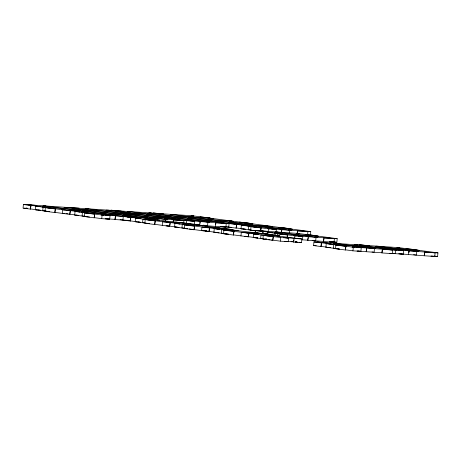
<?xml version="1.0" encoding="UTF-8"?>
<svg xmlns="http://www.w3.org/2000/svg" width="461" height="461" viewBox="0 0 461 461"><rect width="100%" height="100%" fill="white"/><g stroke="black" fill="none" stroke-linecap="round" stroke-linejoin="round"><path stroke-width="0.69" d="M310.397 235.243L310.754 231.629L192.704 215.817L23.402 204.505L23.05 208.118L30.426 209.104L30.968 205.341L40.804 206.661L35.699 206.153L35.347 209.761L46.077 211.201M30.426 209.104L30.968 205.341M54.836 212.55L55.378 208.787L54.836 212.55L44.999 211.236L45.351 207.623L50.456 208.13M55.02 212.4L69.778 214.377L70.32 210.614L80.156 211.927L75.051 211.426L74.699 215.033L87.44 216.739M69.778 214.377L70.32 210.614M94.188 217.823L94.724 214.06L94.188 217.823L84.346 216.503L84.703 212.896L89.809 213.403M126.879 220.335L114.973 219.54L115.515 215.777L104.935 215.074L110.041 215.575L109.683 219.188L101.748 218.658L102.106 215.045L75.051 211.426M114.973 219.54L115.457 216.382M122.914 220.07L123.266 216.463M120.102 219.695L130.29 221.061L130.832 217.298L140.668 218.618L135.563 218.111L135.211 221.718L149.295 223.608M130.29 221.061L130.832 217.298M154.7 224.507L155.236 220.744L154.7 224.507L144.858 223.187L145.215 219.58L150.321 220.087M157.535 219.96L157.841 218.606L157.662 220.41M162.26 225.343L162.618 221.735L188.733 223.476M165.413 221.096L165.591 219.292L86.893 208.747M154.884 224.351L169.642 226.328L170.178 222.571L180.015 223.885L174.915 223.378L174.558 226.991L187.304 228.696M169.642 226.328L170.178 222.571M173.163 221.776L173.526 219.822L173.29 222.225M183.685 223.089L183.922 220.681L178.816 220.174M194.046 229.78L194.588 226.017L194.046 229.78L184.21 228.46L184.561 224.853L189.667 225.354M186.515 223.112L186.751 220.704L108.053 210.164M194.335 224.847L194.692 221.234L189.586 220.727L200.166 221.436L199.988 223.239M215.673 224.455L215.852 222.646L215.31 226.409L199.625 225.199L200.166 221.436M189.315 228.967L208.989 231.601L209.53 227.838L219.367 229.157L214.261 228.65L213.91 232.258L228.662 234.234L223.562 233.733L223.913 230.12L229.019 230.627M208.989 231.601L209.53 227.838M215.31 226.409L225.896 227.117L226.247 223.51L221.142 223.003M228.725 227.14L229.077 223.533M233.399 235.047L233.934 231.284L233.399 235.047L223.562 233.733M224.507 226.576L236.101 228.132L236.643 224.369L246.479 225.688L241.374 225.181L241.022 228.789L254.437 230.586M236.101 228.132L236.643 224.369M240.959 235.882L241.316 232.275L267.432 234.021M248.398 229.78L248.756 226.167L291.075 228.996M233.583 234.897L248.341 236.873L248.877 233.11L258.719 234.43L253.613 233.923L253.256 237.53L263.317 238.879M248.341 236.873L248.877 233.11M255.59 230.921L250.675 230.258L251.026 226.651L256.132 227.158M255.296 232.989L255.532 230.581L297.858 233.41L337.21 238.683L336.853 242.29L329.58 241.806M260.569 230.978L261.053 227.815L260.695 231.422M262.735 233.375L263.098 231.416L272.935 232.736L267.829 232.229L267.593 234.637M262.92 233.226L263.098 231.416M272.745 240.319L273.287 236.556L272.745 240.319L262.908 239L263.266 235.392L268.365 235.899M268.135 231.814L268.429 228.806L241.374 225.181M274.969 235.623L275.205 233.22L317.531 236.044M276.07 232.344L276.364 229.336L271.258 228.829L281.838 229.532L281.602 231.941M277.303 235.508L277.482 233.698L282.587 234.205M184.786 228.166L181.934 227.976L182.291 224.369L201.319 225.642A66.257 2.196 5.6 0 0 223.13 228.42A17.316 0.576 5.6 0 1 233.819 230.01A22.664 0.749 5.6 0 0 237.352 230.621L239.161 230.869A22.664 0.749 5.6 0 0 254.38 232.603L269.927 234.344A38.015 1.262 5.6 0 1 279.245 235.859L280.029 236.239A66.257 2.196 5.6 0 0 301.828 238.959L301.471 242.567L293.536 242.037L294.078 238.274L283.498 237.571L288.603 238.078L288.246 241.685L280.311 241.155L280.663 237.548L253.613 233.923M281.36 232.696L281.838 229.532M287.082 237.427L287.503 234.868L287.209 237.876M289.295 233.226L289.589 230.218L171.544 214.405M293.536 242.037L293.899 240.083M294.585 238.861L294.884 235.853L267.829 232.229M297.103 233.306L297.524 230.748L297.23 233.756M302.462 239.997L302.819 236.384L297.714 235.876L308.294 236.585L307.758 240.348L323.628 241.408L323.864 239M307.625 234.614L307.919 231.606L302.819 231.099M307.758 240.348L308.178 237.79M335.954 248.56L325.892 247.211L326.25 243.604L331.35 244.111L321.513 242.791L320.977 246.554L313.595 245.569L313.953 241.956L398.598 247.615L437.95 252.882L437.598 256.495L431.646 256.097M320.977 246.554L321.513 242.791M329.269 238.153L334.375 238.66L334.023 242.267L323.443 241.558L323.979 237.795M333.626 244.589L418.277 250.248A17.316 0.576 5.6 0 1 401.963 249.009A22.664 0.749 5.6 0 0 394.143 248.364L391.902 248.202A22.664 0.749 5.6 0 0 384.658 248.001L385.229 248.277L378.135 247.885A38.015 1.262 5.6 0 1 360.145 246.433L351.155 245.58A66.257 2.196 5.6 0 0 333.626 244.589L333.268 248.202L336.092 248.393M345.381 250L345.923 246.237L345.381 250L335.545 248.686L335.896 245.073L341.002 245.58M366.42 250.968L366.714 247.96L356.134 247.252L361.234 247.759L360.882 251.366L352.947 250.836L353.299 247.229L326.25 243.604M382.042 252.784L366.172 251.723L366.714 247.96M382.106 252.179L382.4 249.171L381.858 252.933L392.438 253.642L392.795 250.029L387.689 249.528M389.983 253.314L403.208 254.195L403.559 250.588L398.454 250.081L409.04 250.784L408.861 252.593M424.489 254.409L424.725 252L424.183 255.763L408.498 254.547L409.04 250.784M424.183 255.763L434.763 256.472L435.121 252.859L430.015 252.351M36.632 205.393L26.237 204.528L31.342 205.036M78.958 208.216L68.562 207.358L73.662 207.865M115.434 211.15L125.455 212.314L120.35 211.812M121.283 211.046L110.888 210.187L115.988 210.694M140.023 214.446L130.002 213.282L135.108 213.789M154.781 216.422L164.808 217.586L159.702 217.079M163.603 213.875L153.208 213.017L158.313 213.524M179.375 219.718L169.354 218.549L174.454 219.056M200.08 216.808L210.107 217.972L205.001 217.465M199.625 225.199L197.694 224.905M215.189 227.89L204.799 227.025L209.899 227.532M239.432 222.075L249.453 223.245L244.353 222.738M242.307 224.415L231.912 223.556L237.012 224.063M258.177 225.475L268.573 226.334L263.467 225.832M268.757 231.468L258.362 230.609L263.467 231.111M278.784 227.348L288.805 228.512L283.699 228.005M305.234 234.401L315.261 235.565L310.155 235.058M327.177 242.843L316.782 241.979L321.887 242.486M369.503 245.667L359.107 244.808L364.213 245.315M366.172 251.723L357.892 251.003M405.98 248.6L416.001 249.764L410.895 249.263M408.498 254.547L399.514 253.786M247.361 236.528L244.71 236.257M127.092 220.456L126.666 220.444L127.023 220.514M168.513 225.988L166.046 225.729L168.565 225.942M212.377 218.456L43.08 207.139L42.723 210.752L46.25 210.988M232.056 221.09L62.754 209.778L62.402 213.385L65.047 213.564M27.291 208.234L25.879 208.142L27.159 208.268M23.713 208.159L27.02 208.384M251.729 223.723L82.427 212.412L82.075 216.025L84.899 216.209M157.841 218.606L115.331 215.932M102.106 215.045L110.041 215.575M157.656 218.762L194.692 221.234M199.982 221.585L271.402 226.363M173.342 219.972L183.922 220.681M215.667 222.801L226.247 223.51M66.367 213.65L68.044 213.766M159.621 220.214L142.939 219.096L142.587 222.709L143.976 222.801M268.429 228.806L276.364 229.336M281.654 229.687L310.754 231.629M297.339 230.898L307.919 231.606M105.287 218.727L115.164 219.39M231.37 227.319L220.79 226.61L225.896 227.117M249.107 229.826L251.222 229.964M238.32 230.754L221.643 229.641L221.286 233.249L223.372 233.387M294.884 235.853L302.819 236.384M308.109 236.735L337.21 238.683M323.795 237.951L334.375 238.66M206.24 230.921L201.613 230.615L201.964 227.002L223.13 228.42L232.966 229.734M280.017 236.182L260.989 234.908L260.638 238.521L263.485 238.712M280.663 237.548L288.603 238.078M293.893 238.429L301.828 238.959M302.295 239.818L307.942 240.193M285.261 241.322L293.726 241.887M353.299 247.229L361.234 247.759M366.524 248.11L403.559 250.588M408.849 250.94L437.95 252.882M382.215 249.326L392.795 250.029M424.535 252.155L435.121 252.859M313.595 245.569L316.24 245.742M225.757 233.652L225.037 233.623L225.671 233.721M245.143 236.268L247.384 236.51M266.665 239.15L265.34 239.029M206.413 231.047L205.364 230.984L206.321 231.122M207.018 231.192L208.072 231.255L207.709 231.186M297.005 242.163L295.046 241.944L297.086 242.094M186.74 228.408L187.437 228.477M187.345 228.558L186.048 228.42M144.426 217.874A17.316 0.576 5.6 0 1 155.121 219.471A22.664 0.749 5.6 0 0 158.653 220.076L160.463 220.329A22.664 0.749 5.6 0 0 175.681 222.064L191.223 223.804A38.015 1.262 5.6 0 1 200.541 225.32L201.33 225.694M241.022 228.789L245.488 229.232M250.675 230.258L255.78 230.765M35.347 209.761L40.453 210.268L38.344 209.986M44.999 211.236L49.465 211.674M74.699 215.033L78.526 215.414M84.346 216.503L89.451 217.01M105.217 218.745L109.683 219.188M135.211 221.718L140.311 222.225L138.208 221.943M144.858 223.187L149.329 223.631M329.557 241.823L334.023 242.267M174.558 226.991L178.39 227.371M184.21 228.46L187.402 228.777M205.082 230.702L206.355 230.828M213.91 232.258L219.015 232.765L217.609 232.58M253.256 237.53L257.722 237.974M262.908 239L266.74 239.38M284.42 241.305L288.246 241.685M430.937 256.091L434.763 256.472M398.742 253.752L403.208 254.195M389.251 253.325L392.438 253.642M325.892 247.211L330.358 247.655M335.545 248.686L339.371 249.061M357.056 250.986L360.882 251.366M171.406 214.515C175.336 215.016 167.378 214.1 171.308 214.596M191.079 217.154C195.015 217.644 187.051 216.739 190.981 217.235M296.233 234.747C300.169 235.237 292.205 234.326 296.135 234.828M267.634 234.153C271.569 234.649 263.6 233.739 267.536 234.234M127.616 220.583L129.368 220.71L128.417 220.571M355.022 245.811C358.958 246.307 350.994 245.396 354.924 245.892M374.695 248.45C378.625 248.946 370.673 248.03 374.597 248.531M266.141 239.023L266.735 239.092M150.378 212.994L236.458 224.519M251.026 226.651L260.863 227.97M129.218 211.576L207.917 222.116L207.559 225.729L203.347 225.164M276.698 231.998L316.044 237.265L315.693 240.878L312.178 240.406M377.438 246.197L416.79 251.47L416.433 255.077L413.621 254.703M236.286 227.976L241.91 228.731M243.316 228.921L245.425 229.203M255.532 230.581L262.908 231.572M277.482 233.698L287.318 235.018M356.278 244.785L395.624 250.058L395.273 253.665L392.588 253.308M332.83 241.754L336.853 242.29M434.245 256.045L437.598 256.495M335.112 243.373L374.465 248.64L374.107 252.253L371.998 251.971M65.727 207.335L154.268 219.194M175.681 222.064L201.002 225.452M254.38 232.603L279.7 235.997M44.567 205.923L130.642 217.448M135.563 218.111L169.994 222.721M174.915 223.378L209.346 227.993M214.261 228.65L248.692 233.26M313.953 241.956L321.329 242.947M145.215 219.58L155.052 220.9M184.561 224.853L194.404 226.167M223.913 230.12L233.75 231.439M263.266 235.392L273.102 236.712M335.896 245.073L345.738 246.393M23.402 204.505L30.783 205.497M35.699 206.153L70.13 210.763M45.351 207.623L55.187 208.942M84.703 212.896L94.54 214.209M130.475 220.905L136.802 221.753M169.827 226.178L178.96 227.4M209.173 231.451L216.203 232.39M248.525 236.718L254.149 237.473M255.55 237.663L257.659 237.945M321.161 246.405L326.78 247.154M328.186 247.344L330.295 247.626M264.66 239.057L266.671 239.328M268.014 239.507L270.123 239.789M271.529 239.979L280.311 241.155M337.296 248.738L339.308 249.009M345.566 249.85L352.947 250.836M30.616 208.954L36.938 209.801M69.963 214.221L74.884 214.884M76.29 215.068L78.393 215.35M47.42 211.38L49.431 211.651M94.372 217.667L101.748 218.658M301.471 242.567A66.257 2.196 5.6 0 1 298.982 242.279M297.149 242.065A66.257 2.196 5.6 0 1 295.351 241.852M292.435 241.501A66.257 2.196 5.6 0 1 291.024 241.328M131.201 216.993L141.596 217.851L126.095 216.486L131.201 216.993M43.086 205.934L45.731 206.205L43.086 205.934M41.968 206.851L44.619 207.122L41.968 206.851M64.246 207.346L66.897 207.623L64.246 207.346M63.134 208.263L65.779 208.539L63.134 208.263M62.759 208.568L65.41 208.845L62.759 208.568M61.647 209.484L64.292 209.761L61.647 209.484M85.412 208.764L88.057 209.035L85.412 208.764M84.294 209.674L86.945 209.951L84.294 209.674M83.925 209.98L86.57 210.256L83.925 209.98M82.807 210.896L85.458 211.173L82.807 210.896M82.438 211.201L85.083 211.478L82.438 211.201M81.32 212.118L83.965 212.394L81.32 212.118M106.572 210.176L109.222 210.452L106.572 210.176M105.46 211.092L108.105 211.363L105.46 211.092M105.085 211.397L107.736 211.668L105.085 211.397M103.973 212.314L106.618 212.584L103.973 212.314M103.598 212.619L106.249 212.89L103.598 212.619M102.48 213.535L105.131 213.806L102.48 213.535M102.112 213.841L104.756 214.111L102.112 213.841M127.737 211.587L130.382 211.864L127.737 211.587M100.994 214.757L103.644 215.028L100.994 214.757M126.619 212.504L129.27 212.78L126.619 212.504M126.251 212.809L128.896 213.086L126.251 212.809M125.133 213.725L127.783 214.002L125.133 213.725M124.758 214.031L127.409 214.307L124.758 214.031M123.646 214.947L126.291 215.224L123.646 214.947M123.271 215.252L125.922 215.529L123.271 215.252M148.897 213.005L151.548 213.276L148.897 213.005M122.159 216.169L124.804 216.445L122.159 216.169M147.785 213.921L150.43 214.192L147.785 213.921M147.411 214.227L150.061 214.498L147.411 214.227M127.075 216.826L129.725 217.102L127.075 216.826M146.293 215.143L148.943 215.414L146.293 215.143M145.924 215.448L148.569 215.719L145.924 215.448M144.806 216.365L147.457 216.635L144.806 216.365M144.437 216.67L147.082 216.941L144.437 216.67M143.319 217.58L145.97 217.857L143.319 217.58M168.945 215.333L171.596 215.61L168.945 215.333M168.57 215.639L171.221 215.915L168.57 215.639M167.458 216.555L170.103 216.831L167.458 216.555M167.084 216.86L169.734 217.137L167.084 216.86M146.754 219.465L149.399 219.736L146.754 219.465M165.972 217.776L168.617 218.053L165.972 217.776M165.597 218.082L168.248 218.358L165.597 218.082M191.223 215.834L193.874 216.105L191.223 215.834M164.485 218.998L167.13 219.269L164.485 218.998M190.105 216.745L192.756 217.022L190.105 216.745M188.618 217.967L191.269 218.243L188.618 217.967M188.249 218.272L190.894 218.549L188.249 218.272M187.131 219.188L189.782 219.465L187.131 219.188M186.763 219.494L189.408 219.77L186.763 219.494M166.427 222.098L169.072 222.375L166.427 222.098M185.645 220.41L188.295 220.686L185.645 220.41M210.896 218.468L213.547 218.739L210.896 218.468M177.381 222.502L180.026 222.772L177.381 222.502M209.784 219.384L212.429 219.655L209.784 219.384M209.409 219.69L212.06 219.96L209.409 219.69M208.297 220.606L210.942 220.877L208.297 220.606M207.923 220.911L210.573 221.182L207.923 220.911M187.587 223.51L190.237 223.787L187.587 223.51M206.805 221.827L209.455 222.098L206.805 221.827M186.1 224.732L188.751 225.008L186.1 224.732M230.575 221.101L233.22 221.378L230.575 221.101M197.054 225.135L199.699 225.412L197.054 225.135M229.457 222.018L232.108 222.294L229.457 222.018M229.088 222.323L231.733 222.6L229.088 222.323M227.97 223.239L230.615 223.516L227.97 223.239M205.773 227.371L208.424 227.642L205.773 227.371M250.248 223.741L252.899 224.011L250.248 223.741M216.728 227.769L219.378 228.045L216.728 227.769M249.13 224.651L251.781 224.928L249.13 224.651M248.761 224.956L251.406 225.233L248.761 224.956M247.643 225.873L250.294 226.149L247.643 225.873M225.452 230.004L228.097 230.281L225.452 230.004M269.921 226.374L272.572 226.645L269.921 226.374M268.809 227.29L271.454 227.561L268.809 227.29M268.435 227.596L271.085 227.867L268.435 227.596M267.317 228.512L269.967 228.783L267.317 228.512M245.125 232.638L247.776 232.914L245.125 232.638M289.6 229.008L292.245 229.284L289.6 229.008M256.08 233.041L258.725 233.318L256.08 233.041M288.482 229.924L291.127 230.2L288.482 229.924M275.217 232.01L277.862 232.286L275.217 232.01M274.099 232.926L276.75 233.197L274.099 232.926M264.798 235.277L267.449 235.548L264.798 235.277M296.377 233.422L299.028 233.698L296.377 233.422M275.753 235.675L278.404 235.951L275.753 235.675M295.259 234.338L297.91 234.614L295.259 234.338M293.772 235.559L296.423 235.836L293.772 235.559M316.05 236.061L318.701 236.332L316.05 236.061M295.426 238.314L298.077 238.585L295.426 238.314M314.938 236.977L317.583 237.248L314.938 236.977M333.631 243.385L336.282 243.656L333.631 243.385M332.519 244.301L335.164 244.572L332.519 244.301M354.797 244.797L357.442 245.073L354.797 244.797M353.305 246.018L355.955 246.295L353.305 246.018M352.192 246.935L354.837 247.211L352.192 246.935M375.957 246.214L378.608 246.485L375.957 246.214M374.839 247.125L377.49 247.401L374.839 247.125M374.47 247.43L377.115 247.707L374.47 247.43M397.117 247.626L399.768 247.903L397.117 247.626M396.005 248.542L398.65 248.813L396.005 248.542M395.63 248.848L398.281 249.119L395.63 248.848M394.518 249.764L397.163 250.035L394.518 249.764M416.796 250.26L419.441 250.536L416.796 250.26M415.678 251.176L418.329 251.452L415.678 251.176"/></g></svg>
